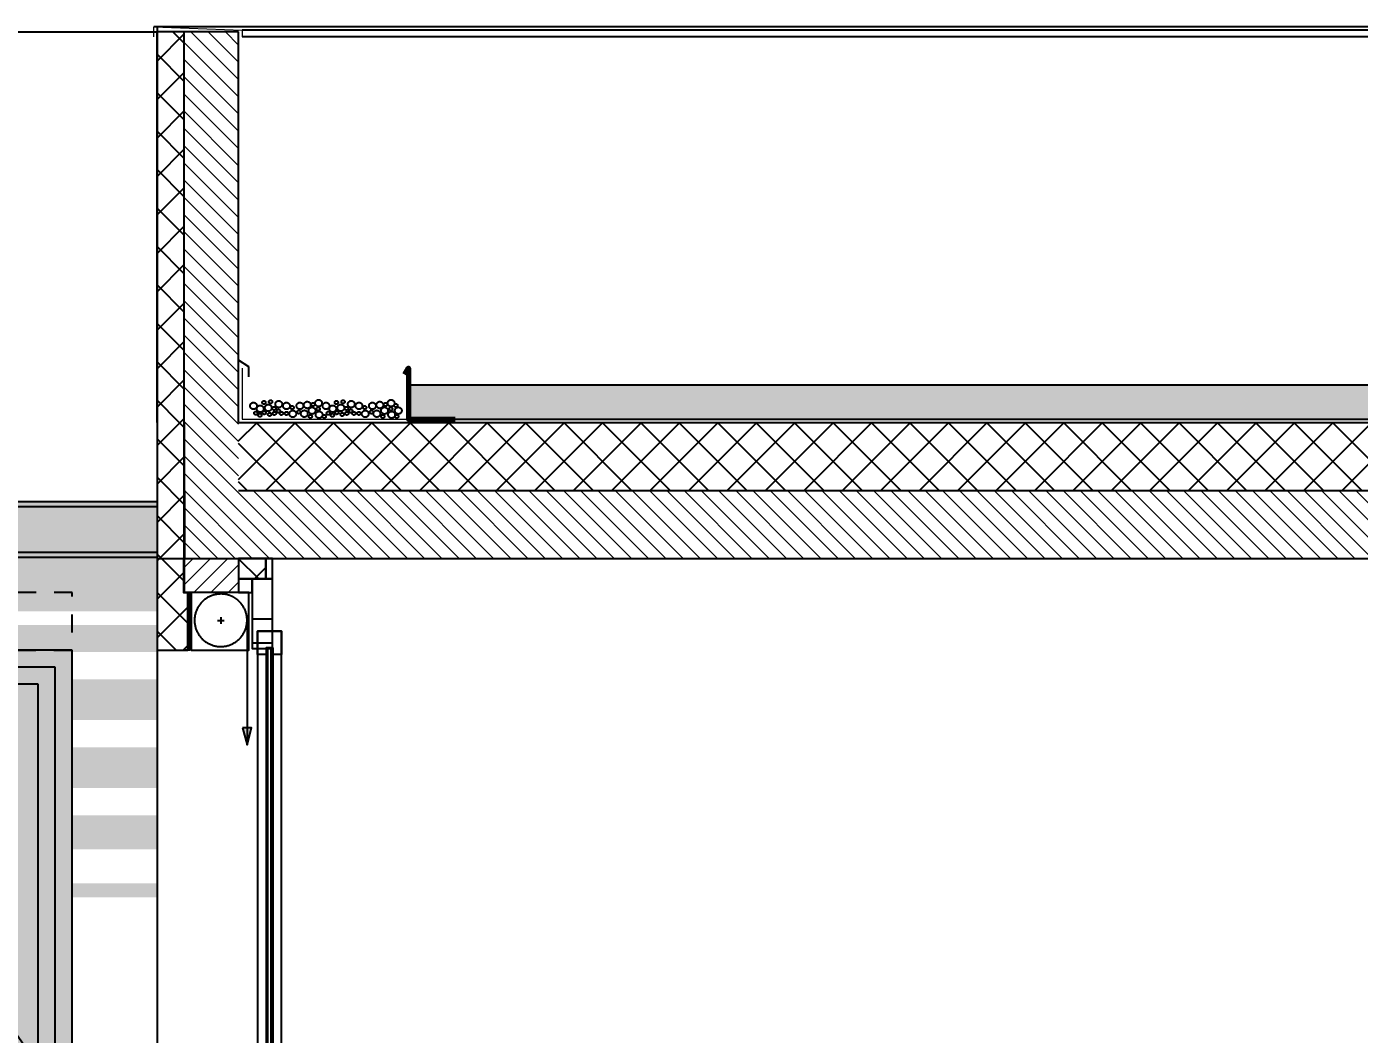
# Model space of a CAD drawing. Header units: centimetres. Extents: x -35664 to 50682, y -23001 to 23705.
# Drawn here: x -8298.4 to -7906.1, y -14769 to -14472.4 of the extents above; entities that cross this region are included whole.
import ezdxf

# ---------------------------------------------------------------- set-up
doc = ezdxf.new("R2010")
doc.units = ezdxf.units.CM
doc.linetypes.add('VW-01', pattern=[0.41656, 0.20828, -0.20828])
doc.linetypes.add('VW-02', pattern=[0.69435, 0.48607, -0.20828])
for name, color, linetype in [('B BATI-ombre', 252, 'Continuous'), ('B BATI-ombre_Hatch', 252, 'Continuous'), ('B GÈnÈral_Hatch', 252, 'Continuous'), ('B Général', 252, 'Continuous'), ('C ANNOTATIONS-cotation', 252, 'Continuous'), ('C ANNOTATIONS-cotation_Hatch', 252, 'Continuous'), ('C ANNOTATIONS-prestations', 252, 'Continuous'), ('GÈnÈral_Hatch', 252, 'Continuous'), ('Général', 252, 'Continuous'), ('prlm-Coupe', 252, 'Continuous')]:
    doc.layers.add(name, color=color, linetype=linetype)
doc.styles.add('Eurostile', font='Eurosti.TTF')
pattern_1 = [(45, (0, 0), (2.4253472, -2.6458333), [])]
pattern_2 = [(45, (0, 0), (-5.656854, 5.656854), []), (135, (0, 0), (5.656854, 5.656854), [])]

# ---------------------------------------------------------------- blocks, each defined once
blk = doc.blocks.new('B 90.PF+VR_220.100')
at = {"layer": 'B GÈnÈral_Hatch', "linetype": 'Continuous'}
for points in [[(-50, 118), (50, 118), (50, -97), (-50, -97)], [(-49.95, 118), (-49.95, 90), (22, 90), (22, -97), (50, -97), (50, 118)], [(-40, 108), (40, 108), (40, -87), (-40, -87)], [(-50, -97), (50, -97), (50, -102), (-50, -102)]]:
    blk.add_hatch(color=250, dxfattribs=at).paths.add_polyline_path(points)
at = {"layer": 'B Général', "linetype": 'Continuous', "flags": 128}
for points in [[(-50, 118), (50, 118), (50, -97), (-50, -97)], [(-45, 113), (45, 113), (45, -92), (-45, -92)], [(-40, 108), (40, 108), (40, -87), (-40, -87)], [(-50, -97), (50, -97), (50, -102), (-50, -102)]]:
    blk.add_lwpolyline(points, close=True, dxfattribs=at)
at = {"layer": 'C ANNOTATIONS-prestations', "linetype": 'VW-01', "ltscale": 25.4, "flags": 128}
blk.add_lwpolyline([(-50, 135), (50, 135), (50, 118), (-50, 118)], close=True, dxfattribs=at)
blk.add_lwpolyline([(40, 108), (-40, -4), (40, -87)], dxfattribs=at)
at = {"layer": 'C ANNOTATIONS-prestations', "insert": (0, 133.69), "char_height": 7.049, "attachment_point": 2, "rotation": 360, "line_spacing_factor": 0.895453, "style": 'Eurostile'}
blk.add_mtext('VR', dxfattribs=at)
blk = doc.blocks.new('B 90.Groupe-346-1')
at = {"layer": 'B Général', "xscale": -1, "rotation": 90}
blk.add_blockref('B 90.PF+VR_220.100', (-1838.07, 3442.37), dxfattribs=at)
blk = doc.blocks.new('B 90.Groupe-347-1')
at = {"layer": 'B BATI-ombre_Hatch', "linetype": 'Continuous'}
blk.add_hatch(color=250, dxfattribs=at).paths.add_polyline_path([(-1887.5, 2689), (-1897.5, 2689), (-1897.5, 2875.15), (-1907.5, 2866.76), (-1907.5, 2669), (-1915.5, 2669), (-1915.5, 2860.05), (-1927.5, 2849.98), (-1927.5, 2649), (-1935.5, 2649), (-1935.5, 2843.26), (-1949.2, 2831.77), (-1947.5, 2831.77), (-1947.5, 2629), (-1955.5, 2629), (-1955.5, 2826.48), (-1963.5, 2819.77), (-1963.5, 2617), (-1967.5, 2617), (-1967.5, 2816.41), (-1970.29, 2814.07), (-1976.72, 2821.74), (-1967.5, 2829.48), (-1967.5, 3051.18), (-1975.08, 3044.82), (-1981.51, 3052.48), (-1967.5, 3064.23), (-1967.5, 3285.92), (-1969.86, 3283.94), (-1976.29, 3291.61), (-1967.5, 3298.98), (-1967.5, 3517.39), (-1983.33, 3517.39), (-1983.33, 2578.4), (-1883.33, 2679.01), (-1883.33, 3517.39), (-1887.5, 3517.39)])
at = {"layer": 'B BATI-ombre_Hatch', "color": 250, "linetype": 'Continuous'}
for points in [[(-1963.5, 3302.34), (-1955.5, 3309.05), (-1963.5, 3517.39), (-1955.5, 3517.39)], [(-1947.5, 3315.76), (-1935.5, 3325.83), (-1947.5, 3517.39), (-1935.5, 3517.39)], [(-1927.5, 3332.55), (-1915.5, 3342.61), (-1927.5, 3517.39), (-1915.5, 3517.39)], [(-1907.5, 3349.33), (-1897.5, 3357.72), (-1907.5, 3517.39), (-1897.5, 3517.39)]]:
    blk.add_solid(points, dxfattribs=at)
blk = doc.blocks.new('B 90.Groupe-350-1')
at = {"layer": 'B GÈnÈral_Hatch', "linetype": 'Continuous'}
blk.add_hatch(color=250, dxfattribs=at).paths.add_polyline_path([(-1999.83, 2568.4), (-1999.83, 3517.39), (-1983.33, 3517.39), (-1983.33, 2568.4)])
at = {"layer": 'B Général', "linetype": 'Continuous', "flags": 128}
for points in [[(-710, 2598.4), (-710, 2568.4), (-2138.07, 2568.4), (-2138.07, 3517.39), (-1138.8, 3517.39), (-1138.8, 3317.39), (-532.07, 3317.39), (-532.07, 3250.39), (-1138.8, 3250.39), (-1138.8, 2598.4)], [(-1999.83, 2568.4), (-1999.83, 3517.39), (-1983.33, 3517.39), (-1983.33, 2568.4)], [(-1984.83, 3517.39), (-1984.83, 2568.41), (-1998.33, 2568.41), (-1998.33, 3517.39)]]:
    blk.add_lwpolyline(points, close=True, dxfattribs=at)
at = {"layer": 'B BATI-ombre'}
blk.add_blockref('B 90.Groupe-347-1', (0, 0), dxfattribs=at)
at = {"layer": 'B Général'}
blk.add_blockref('B 90.Groupe-346-1', (0, 0), dxfattribs=at)
blk = doc.blocks.new('B 90.F 220 All. fixe Coupe (2D)')
at = {"layer": 'B GÈnÈral_Hatch', "linetype": 'Continuous'}
h = blk.add_hatch(dxfattribs=at)
h.set_pattern_fill('02_ISOLANT', color=256, style=0, pattern_type=2)
h.set_pattern_definition(pattern_2)
h.paths.add_polyline_path([(-116.7, 17), (-89.7, 17), (-89.7, 8), (-106.7, 8), (-106.7, 9), (-116.7, 9)])
for points in [[(-89.7, 9), (-89.8, 9), (-89.8, 7.6), (-106.6, 7.6), (-106.6, 9.1), (-116.7, 9.1), (-116.7, 9), (-106.7, 9), (-106.7, 7.5), (-89.7, 7.5)], [(-66.85, -8.15), (-61.85, -9.49), (-66.85, -10.83)], [(-90.4, -15.1), (28.33, -15.1), (28.33, -15.6), (-90.4, -15.6)], [(35.26, -13.43), (119.37, -13.43), (119.37, -13.93), (35.26, -13.93)], [(35.26, -15.43), (119.37, -15.43), (119.37, -14.93), (35.26, -14.93)], [(-90.4, -17.1), (28.33, -17.1), (28.33, -16.6), (-90.4, -16.6)]]:
    blk.add_hatch(color=250, dxfattribs=at).paths.add_polyline_path(points)
at = {"layer": 'B GÈnÈral_Hatch', "linetype": 'Continuous', "lineweight": 18}
h = blk.add_hatch(dxfattribs=at)
h.set_pattern_fill('50_BETON', color=256, style=0, pattern_type=2)
h.set_pattern_definition(pattern_1)
h.paths.add_polyline_path([(-116.7, -7), (-106.7, -7), (-106.7, 9), (-116.7, 9)])
at = {"layer": 'B GÈnÈral_Hatch', "linetype": 'Continuous'}
h = blk.add_hatch(dxfattribs=at)
h.set_pattern_fill('02_ISOLANT', color=256, style=0, pattern_type=2)
h.set_pattern_definition(pattern_2)
h.paths.add_polyline_path([(-116.7, -15), (-116.7, -7), (-110.7, -7), (-110.7, -15)])
at = {"layer": 'GÈnÈral_Hatch', "linetype": 'Continuous'}
h = blk.add_hatch(dxfattribs=at)
h.set_pattern_fill('02_ISOLANT', color=256, style=0, pattern_type=2)
h.set_pattern_definition(pattern_2)
h.paths.add_polyline_path([(140.27, 9), (134.3, 9), (135.41, 17), (140.27, 17)])
at = {"layer": 'GÈnÈral_Hatch', "linetype": 'Continuous', "lineweight": 18}
h = blk.add_hatch(dxfattribs=at)
h.set_pattern_fill('50_BETON', color=256, style=0, pattern_type=2)
h.set_pattern_definition(pattern_1)
h.paths.add_polyline_path([(140.27, -7), (130.27, -7), (130.26, -3), (132.86, -1.5), (134.3, 9), (140.27, 9)])
at = {"layer": 'GÈnÈral_Hatch', "linetype": 'Continuous'}
h = blk.add_hatch(dxfattribs=at)
h.set_pattern_fill('02_ISOLANT', color=256, style=0, pattern_type=2)
h.set_pattern_definition(pattern_2)
h.paths.add_polyline_path([(140.27, -15), (130.27, -15), (130.27, -7), (140.27, -7)])
at = {"layer": 'B Général', "linetype": 'VW-02', "ltscale": 25.4}
for p, q in [((-99.45, -1.75), (-97.45, -1.75)), ((-98.45, -0.75), (-98.45, -2.75))]:
    blk.add_line(p, q, dxfattribs=at)
at = {"layer": 'B Général', "linetype": 'Continuous'}
for p, q in [((-110.7, -7), (-110.7, -17)), ((-98.55, -9.49), (-61.85, -9.49))]:
    blk.add_line(p, q, dxfattribs=at)
at = {"layer": 'B Général', "linetype": 'Continuous', "flags": 128}
for points in [[(-116.7, 17), (-89.7, 17), (-89.7, 8), (-106.7, 8), (-106.7, 9), (-116.7, 9)], [(-116.7, -7), (-106.7, -7), (-106.7, 9), (-116.7, 9)]]:
    blk.add_lwpolyline(points, dxfattribs=at)
for points in [[(129.79, -2.89), (129.06, -7), (128.6, -7), (129.41, -2.44), (131.9, -1), (134.59, 18.5), (139.92, 18.5), (138.67, 17.31), (137.98, 17.35), (138.67, 18), (135.05, 18), (132.4, -1.27)], [(-89.7, 9), (-89.8, 9), (-89.8, 7.6), (-106.6, 7.6), (-106.6, 9.1), (-116.7, 9.1), (-116.7, 9), (-106.7, 9), (-106.7, 7.5), (-89.7, 7.5), (-89.7, 9)], [(-116.7, -15), (-116.7, -7), (-110.7, -7), (-110.7, -15)], [(-110.7, -11), (-110.7, -7), (-106.7, -7), (-106.7, -11)], [(-90.2, -17), (-110.7, -17), (-110.7, -11), (-90.2, -11)], [(-66.85, -8.15), (-61.85, -9.49), (-66.85, -10.83)], [(-116.7, -17), (-116.7, -15), (-110.7, -15), (-110.7, -17)], [(-95.31, -12.6), (26.36, -12.6), (26.36, -19.6), (-95.31, -19.6)]]:
    blk.add_lwpolyline(points, close=True, dxfattribs=at)
at = {"layer": 'B Général', "linetype": 'Continuous', "lineweight": 25, "flags": 128}
blk.add_lwpolyline([(-106.7, -10), (-106.7, 7), (-89.7, 7), (-89.7, -10)], close=True, dxfattribs=at)
at = {"layer": 'B Général', "flags": 128}
for points in [[(124.27, -17), (130.27, -17), (130.27, -7), (127.86, -7), (126.27, -11), (124.27, -12)], [(-98.8, -11), (-91.87, -11), (-91.87, -17), (-98.8, -17)], [(-88.43, -15.1), (-88.43, -12.6), (-95.31, -12.6), (-95.31, -19.6), (-88.43, -19.6), (-88.43, -17.1), (-90.4, -17.1), (-90.4, -15.1)], [(-90.4, -15.1), (28.33, -15.1), (28.33, -15.6), (-90.4, -15.6)], [(26.36, -15.1), (26.36, -12.6), (33.24, -12.6), (33.24, -19.6), (26.36, -19.6), (26.36, -17.1), (28.33, -17.1), (28.33, -15.1)], [(37.24, -13.43), (37.24, -12), (30.36, -12), (30.36, -17), (37.24, -17), (37.24, -15.43), (35.26, -15.43), (35.26, -13.43)], [(35.26, -13.43), (119.37, -13.43), (119.37, -13.93), (35.26, -13.93)], [(35.26, -15.43), (119.37, -15.43), (119.37, -14.93), (35.26, -14.93)], [(117.39, -13.43), (117.39, -12), (124.27, -12), (124.27, -17), (117.39, -17), (117.39, -15.43), (119.37, -15.43), (119.37, -13.43)], [(-90.4, -17.1), (28.33, -17.1), (28.33, -16.6), (-90.4, -16.6)]]:
    blk.add_lwpolyline(points, close=True, dxfattribs=at)
at = {"layer": 'B Général', "linetype": 'Continuous'}
blk.add_open_spline([(-105.23, -5.59), (-104.2, -7.39), (-100.62, -9.48), (-96.47, -9.5), (-92.87, -7.45), (-90.78, -3.87), (-90.76, 0.28), (-92.81, 3.88), (-96.39, 5.98), (-100.54, 6), (-104.14, 3.94), (-106.23, 0.36), (-106.26, -3.79), (-105.23, -5.59)], degree=2, dxfattribs=at)
at = {"layer": 'Général', "linetype": 'Continuous'}
for p, q in [((-89.7, 17), (135.41, 17)), ((37.24, -12), (117.39, -12)), ((137.4, -15), (130.27, -15)), ((117.39, -17), (37.24, -17)), ((140.27, -17), (130.27, -17))]:
    blk.add_line(p, q, dxfattribs=at)
at = {"layer": 'Général', "linetype": 'Continuous', "flags": 128}
for points in [[(140.27, 9), (134.3, 9), (135.41, 17), (140.27, 17)], [(140.27, -7), (130.27, -7), (130.26, -3), (132.86, -1.5), (134.3, 9), (140.27, 9)], [(140.27, -15), (130.27, -15), (130.27, -7), (140.27, -7)]]:
    blk.add_lwpolyline(points, dxfattribs=at)
blk = doc.blocks.new('B 90.Groupe-378-1')
at = {"layer": 'B Général', "linetype": 'Continuous'}
for points in [[(-2027.44, 3588.89), (-2027.57, 3588.66), (-2027.57, 3588.13), (-2027.3, 3587.67), (-2026.84, 3587.41), (-2026.3, 3587.41), (-2025.84, 3587.67), (-2025.57, 3588.13), (-2025.57, 3588.66), (-2025.84, 3589.12), (-2026.3, 3589.39), (-2026.84, 3589.39), (-2027.3, 3589.12), (-2027.44, 3588.89)], [(-2029.64, 3586.76), (-2029.77, 3586.53), (-2029.77, 3586), (-2029.5, 3585.54), (-2029.04, 3585.28), (-2028.5, 3585.28), (-2028.04, 3585.54), (-2027.77, 3586), (-2027.77, 3586.53), (-2028.04, 3586.99), (-2028.5, 3587.25), (-2029.04, 3587.25), (-2029.5, 3586.99), (-2029.64, 3586.76)], [(-2028.5, 3587.94), (-2028.57, 3587.83), (-2028.57, 3587.56), (-2028.44, 3587.33), (-2028.2, 3587.2), (-2027.94, 3587.2), (-2027.7, 3587.33), (-2027.57, 3587.56), (-2027.57, 3587.83), (-2027.7, 3588.06), (-2027.94, 3588.19), (-2028.2, 3588.19), (-2028.44, 3588.06), (-2028.5, 3587.94)], [(-2027.5, 3586.4), (-2027.57, 3586.28), (-2027.57, 3586.02), (-2027.44, 3585.79), (-2027.2, 3585.66), (-2026.94, 3585.66), (-2026.7, 3585.79), (-2026.57, 3586.02), (-2026.57, 3586.28), (-2026.7, 3586.51), (-2026.94, 3586.65), (-2027.2, 3586.65), (-2027.44, 3586.51), (-2027.5, 3586.4)], [(-2026.24, 3586.91), (-2026.37, 3586.68), (-2026.37, 3586.15), (-2026.1, 3585.69), (-2025.64, 3585.43), (-2025.1, 3585.43), (-2024.64, 3585.69), (-2024.37, 3586.15), (-2024.37, 3586.68), (-2024.64, 3587.14), (-2025.1, 3587.41), (-2025.64, 3587.41), (-2026.1, 3587.14), (-2026.24, 3586.91)], [(-2025.3, 3588.18), (-2025.37, 3588.07), (-2025.37, 3587.8), (-2025.24, 3587.57), (-2025, 3587.44), (-2024.74, 3587.44), (-2024.5, 3587.57), (-2024.37, 3587.8), (-2024.37, 3588.07), (-2024.5, 3588.3), (-2024.74, 3588.43), (-2025, 3588.43), (-2025.24, 3588.3), (-2025.3, 3588.18)], [(-2029.1, 3583.44), (-2029.24, 3583.21), (-2029.24, 3582.68), (-2028.97, 3582.22), (-2028.5, 3581.96), (-2027.97, 3581.96), (-2027.5, 3582.22), (-2027.24, 3582.68), (-2027.24, 3583.21), (-2027.5, 3583.67), (-2027.97, 3583.94), (-2028.5, 3583.94), (-2028.97, 3583.67), (-2029.1, 3583.44)], [(-2028.84, 3581.26), (-2028.97, 3581.03), (-2028.97, 3580.5), (-2028.7, 3580.04), (-2028.24, 3579.78), (-2027.7, 3579.78), (-2027.24, 3580.04), (-2026.97, 3580.5), (-2026.97, 3581.03), (-2027.24, 3581.49), (-2027.7, 3581.76), (-2028.24, 3581.76), (-2028.7, 3581.49), (-2028.84, 3581.26)], [(-2028.8, 3584.88), (-2028.87, 3584.76), (-2028.87, 3584.5), (-2028.74, 3584.27), (-2028.5, 3584.13), (-2028.24, 3584.13), (-2028, 3584.27), (-2027.87, 3584.5), (-2027.87, 3584.76), (-2028, 3584.99), (-2028.24, 3585.12), (-2028.5, 3585.12), (-2028.74, 3584.99), (-2028.8, 3584.88)], [(-2027.44, 3584.83), (-2027.57, 3584.6), (-2027.57, 3584.07), (-2027.3, 3583.61), (-2026.84, 3583.34), (-2026.3, 3583.34), (-2025.84, 3583.61), (-2025.57, 3584.07), (-2025.57, 3584.6), (-2025.84, 3585.06), (-2026.3, 3585.32), (-2026.84, 3585.32), (-2027.3, 3585.06), (-2027.44, 3584.83)], [(-2026.54, 3582.56), (-2026.67, 3582.33), (-2026.67, 3581.8), (-2026.4, 3581.34), (-2025.94, 3581.08), (-2025.4, 3581.08), (-2024.94, 3581.34), (-2024.67, 3581.8), (-2024.67, 3582.33), (-2024.94, 3582.79), (-2025.4, 3583.06), (-2025.94, 3583.06), (-2026.4, 3582.79), (-2026.54, 3582.56)], [(-2025.3, 3584.08), (-2025.37, 3583.97), (-2025.37, 3583.7), (-2025.24, 3583.47), (-2025, 3583.34), (-2024.74, 3583.34), (-2024.5, 3583.47), (-2024.37, 3583.7), (-2024.37, 3583.97), (-2024.5, 3584.2), (-2024.74, 3584.33), (-2025, 3584.33), (-2025.24, 3584.2), (-2025.3, 3584.08)], [(-2028.84, 3577.31), (-2028.97, 3577.08), (-2028.97, 3576.55), (-2028.7, 3576.09), (-2028.24, 3575.82), (-2027.7, 3575.82), (-2027.24, 3576.09), (-2026.97, 3576.55), (-2026.97, 3577.08), (-2027.24, 3577.54), (-2027.7, 3577.8), (-2028.24, 3577.8), (-2028.7, 3577.54), (-2028.84, 3577.31)], [(-2027.9, 3578.74), (-2027.97, 3578.63), (-2027.97, 3578.36), (-2027.84, 3578.13), (-2027.6, 3578), (-2027.34, 3578), (-2027.1, 3578.13), (-2026.97, 3578.36), (-2026.97, 3578.63), (-2027.1, 3578.86), (-2027.34, 3578.99), (-2027.6, 3578.99), (-2027.84, 3578.86), (-2027.9, 3578.74)], [(-2026.6, 3580.72), (-2026.67, 3580.6), (-2026.67, 3580.34), (-2026.54, 3580.11), (-2026.3, 3579.98), (-2026.04, 3579.98), (-2025.8, 3580.11), (-2025.67, 3580.34), (-2025.67, 3580.6), (-2025.8, 3580.83), (-2026.04, 3580.97), (-2026.3, 3580.97), (-2026.54, 3580.83), (-2026.6, 3580.72)], [(-2026.5, 3579.16), (-2026.63, 3578.93), (-2026.63, 3578.4), (-2026.36, 3577.94), (-2025.9, 3577.67), (-2025.36, 3577.67), (-2024.9, 3577.94), (-2024.63, 3578.4), (-2024.63, 3578.93), (-2024.9, 3579.39), (-2025.36, 3579.65), (-2025.9, 3579.65), (-2026.36, 3579.39), (-2026.5, 3579.16)], [(-2029.34, 3575.03), (-2029.47, 3574.8), (-2029.47, 3574.27), (-2029.2, 3573.81), (-2028.74, 3573.54), (-2028.2, 3573.54), (-2027.74, 3573.81), (-2027.47, 3574.27), (-2027.47, 3574.8), (-2027.74, 3575.26), (-2028.2, 3575.52), (-2028.74, 3575.52), (-2029.2, 3575.26), (-2029.34, 3575.03)], [(-2027.65, 3573.4), (-2027.72, 3573.28), (-2027.72, 3573.02), (-2027.59, 3572.79), (-2027.36, 3572.65), (-2027.09, 3572.65), (-2026.86, 3572.79), (-2026.72, 3573.02), (-2026.72, 3573.28), (-2026.86, 3573.51), (-2027.09, 3573.64), (-2027.36, 3573.64), (-2027.59, 3573.51), (-2027.65, 3573.4)], [(-2026.9, 3574.68), (-2026.97, 3574.57), (-2026.97, 3574.3), (-2026.84, 3574.07), (-2026.6, 3573.94), (-2026.34, 3573.94), (-2026.1, 3574.07), (-2025.97, 3574.3), (-2025.97, 3574.57), (-2026.1, 3574.8), (-2026.34, 3574.93), (-2026.6, 3574.93), (-2026.84, 3574.8), (-2026.9, 3574.68)], [(-2026.2, 3577.06), (-2026.27, 3576.94), (-2026.27, 3576.68), (-2026.14, 3576.45), (-2025.9, 3576.32), (-2025.64, 3576.32), (-2025.4, 3576.45), (-2025.27, 3576.68), (-2025.27, 3576.94), (-2025.4, 3577.17), (-2025.64, 3577.31), (-2025.9, 3577.31), (-2026.14, 3577.17), (-2026.2, 3577.06)], [(-2026.2, 3575.57), (-2026.27, 3575.46), (-2026.27, 3575.19), (-2026.14, 3574.96), (-2025.9, 3574.83), (-2025.64, 3574.83), (-2025.4, 3574.96), (-2025.27, 3575.19), (-2025.27, 3575.46), (-2025.4, 3575.69), (-2025.64, 3575.82), (-2025.9, 3575.82), (-2026.14, 3575.69), (-2026.2, 3575.57)], [(-2026.2, 3573.5), (-2026.27, 3573.38), (-2026.27, 3573.12), (-2026.14, 3572.89), (-2025.9, 3572.75), (-2025.64, 3572.75), (-2025.4, 3572.89), (-2025.27, 3573.12), (-2025.27, 3573.38), (-2025.4, 3573.61), (-2025.64, 3573.74), (-2025.9, 3573.74), (-2026.14, 3573.61), (-2026.2, 3573.5)], [(-2029.6, 3572.39), (-2029.67, 3572.27), (-2029.67, 3572.01), (-2029.54, 3571.78), (-2029.3, 3571.64), (-2029.04, 3571.64), (-2028.8, 3571.78), (-2028.67, 3572.01), (-2028.67, 3572.27), (-2028.8, 3572.5), (-2029.04, 3572.63), (-2029.3, 3572.63), (-2029.54, 3572.5), (-2029.6, 3572.39)], [(-2029.4, 3570.43), (-2029.47, 3570.31), (-2029.47, 3570.05), (-2029.34, 3569.82), (-2029.1, 3569.69), (-2028.84, 3569.69), (-2028.6, 3569.82), (-2028.47, 3570.05), (-2028.47, 3570.31), (-2028.6, 3570.54), (-2028.84, 3570.68), (-2029.1, 3570.68), (-2029.34, 3570.54), (-2029.4, 3570.43)], [(-2028.26, 3571.96), (-2028.39, 3571.73), (-2028.39, 3571.2), (-2028.13, 3570.74), (-2027.66, 3570.48), (-2027.13, 3570.48), (-2026.66, 3570.74), (-2026.39, 3571.2), (-2026.39, 3571.73), (-2026.66, 3572.19), (-2027.13, 3572.46), (-2027.66, 3572.46), (-2028.13, 3572.19), (-2028.26, 3571.96)], [(-2027.99, 3569.59), (-2028.12, 3569.36), (-2028.12, 3568.83), (-2027.86, 3568.37), (-2027.39, 3568.1), (-2026.86, 3568.1), (-2026.39, 3568.37), (-2026.12, 3568.83), (-2026.12, 3569.36), (-2026.39, 3569.82), (-2026.86, 3570.08), (-2027.39, 3570.08), (-2027.86, 3569.82), (-2027.99, 3569.59)], [(-2026.4, 3570.53), (-2026.47, 3570.41), (-2026.47, 3570.15), (-2026.34, 3569.92), (-2026.1, 3569.78), (-2025.84, 3569.78), (-2025.6, 3569.92), (-2025.47, 3570.15), (-2025.47, 3570.41), (-2025.6, 3570.64), (-2025.84, 3570.77), (-2026.1, 3570.77), (-2026.34, 3570.64), (-2026.4, 3570.53)], [(-2025.9, 3572.11), (-2025.97, 3572), (-2025.97, 3571.73), (-2025.84, 3571.5), (-2025.6, 3571.37), (-2025.34, 3571.37), (-2025.1, 3571.5), (-2024.97, 3571.73), (-2024.97, 3572), (-2025.1, 3572.22), (-2025.34, 3572.36), (-2025.6, 3572.36), (-2025.84, 3572.22), (-2025.9, 3572.11)], [(-2029.64, 3565.42), (-2029.77, 3565.19), (-2029.77, 3564.66), (-2029.5, 3564.2), (-2029.04, 3563.93), (-2028.5, 3563.93), (-2028.04, 3564.2), (-2027.77, 3564.66), (-2027.77, 3565.19), (-2028.04, 3565.65), (-2028.5, 3565.91), (-2029.04, 3565.91), (-2029.5, 3565.65), (-2029.64, 3565.42)], [(-2028.84, 3567.61), (-2028.97, 3567.38), (-2028.97, 3566.85), (-2028.7, 3566.39), (-2028.24, 3566.12), (-2027.7, 3566.12), (-2027.24, 3566.39), (-2026.97, 3566.85), (-2026.97, 3567.38), (-2027.24, 3567.84), (-2027.7, 3568.1), (-2028.24, 3568.1), (-2028.7, 3567.84), (-2028.84, 3567.61)], [(-2026.24, 3565.57), (-2026.37, 3565.34), (-2026.37, 3564.81), (-2026.1, 3564.35), (-2025.64, 3564.08), (-2025.1, 3564.08), (-2024.64, 3564.35), (-2024.37, 3564.81), (-2024.37, 3565.34), (-2024.64, 3565.8), (-2025.1, 3566.06), (-2025.64, 3566.06), (-2026.1, 3565.8), (-2026.24, 3565.57)], [(-2026.27, 3568.03), (-2026.34, 3567.91), (-2026.34, 3567.65), (-2026.2, 3567.42), (-2025.97, 3567.29), (-2025.7, 3567.29), (-2025.47, 3567.42), (-2025.34, 3567.65), (-2025.34, 3567.91), (-2025.47, 3568.14), (-2025.7, 3568.28), (-2025.97, 3568.28), (-2026.2, 3568.14), (-2026.27, 3568.03)], [(-2025.65, 3569.24), (-2025.72, 3569.13), (-2025.72, 3568.86), (-2025.59, 3568.63), (-2025.35, 3568.5), (-2025.09, 3568.5), (-2024.85, 3568.63), (-2024.72, 3568.86), (-2024.72, 3569.13), (-2024.85, 3569.35), (-2025.09, 3569.49), (-2025.35, 3569.49), (-2025.59, 3569.35), (-2025.65, 3569.24)], [(-2025.3, 3566.84), (-2025.37, 3566.72), (-2025.37, 3566.46), (-2025.24, 3566.23), (-2025, 3566.1), (-2024.74, 3566.1), (-2024.5, 3566.23), (-2024.37, 3566.46), (-2024.37, 3566.72), (-2024.5, 3566.95), (-2024.74, 3567.09), (-2025, 3567.09), (-2025.24, 3566.95), (-2025.3, 3566.84)], [(-2029.1, 3562.1), (-2029.24, 3561.87), (-2029.24, 3561.34), (-2028.97, 3560.88), (-2028.5, 3560.61), (-2027.97, 3560.61), (-2027.5, 3560.88), (-2027.24, 3561.34), (-2027.24, 3561.87), (-2027.5, 3562.33), (-2027.97, 3562.59), (-2028.5, 3562.59), (-2028.97, 3562.33), (-2029.1, 3562.1)], [(-2028.8, 3563.53), (-2028.87, 3563.42), (-2028.87, 3563.15), (-2028.74, 3562.92), (-2028.5, 3562.79), (-2028.24, 3562.79), (-2028, 3562.92), (-2027.87, 3563.15), (-2027.87, 3563.42), (-2028, 3563.65), (-2028.24, 3563.78), (-2028.5, 3563.78), (-2028.74, 3563.65), (-2028.8, 3563.53)], [(-2027.5, 3565.05), (-2027.57, 3564.94), (-2027.57, 3564.67), (-2027.44, 3564.44), (-2027.2, 3564.31), (-2026.94, 3564.31), (-2026.7, 3564.44), (-2026.57, 3564.67), (-2026.57, 3564.94), (-2026.7, 3565.17), (-2026.94, 3565.3), (-2027.2, 3565.3), (-2027.44, 3565.17), (-2027.5, 3565.05)], [(-2027.44, 3563.48), (-2027.57, 3563.25), (-2027.57, 3562.72), (-2027.3, 3562.26), (-2026.84, 3562), (-2026.3, 3562), (-2025.84, 3562.26), (-2025.57, 3562.72), (-2025.57, 3563.25), (-2025.84, 3563.71), (-2026.3, 3563.98), (-2026.84, 3563.98), (-2027.3, 3563.71), (-2027.44, 3563.48)], [(-2025.3, 3562.74), (-2025.37, 3562.63), (-2025.37, 3562.36), (-2025.24, 3562.13), (-2025, 3562), (-2024.74, 3562), (-2024.5, 3562.13), (-2024.37, 3562.36), (-2024.37, 3562.63), (-2024.5, 3562.86), (-2024.74, 3562.99), (-2025, 3562.99), (-2025.24, 3562.86), (-2025.3, 3562.74)], [(-2028.84, 3559.92), (-2028.97, 3559.69), (-2028.97, 3559.16), (-2028.7, 3558.7), (-2028.24, 3558.44), (-2027.7, 3558.44), (-2027.24, 3558.7), (-2026.97, 3559.16), (-2026.97, 3559.69), (-2027.24, 3560.15), (-2027.7, 3560.42), (-2028.24, 3560.42), (-2028.7, 3560.15), (-2028.84, 3559.92)], [(-2026.54, 3561.22), (-2026.67, 3560.99), (-2026.67, 3560.46), (-2026.4, 3560), (-2025.94, 3559.73), (-2025.4, 3559.73), (-2024.94, 3560), (-2024.67, 3560.46), (-2024.67, 3560.99), (-2024.94, 3561.45), (-2025.4, 3561.71), (-2025.94, 3561.71), (-2026.4, 3561.45), (-2026.54, 3561.22)], [(-2026.6, 3559.38), (-2026.67, 3559.26), (-2026.67, 3559), (-2026.54, 3558.77), (-2026.3, 3558.63), (-2026.04, 3558.63), (-2025.8, 3558.77), (-2025.67, 3559), (-2025.67, 3559.26), (-2025.8, 3559.49), (-2026.04, 3559.62), (-2026.3, 3559.62), (-2026.54, 3559.49), (-2026.6, 3559.38)], [(-2026.5, 3557.81), (-2026.63, 3557.58), (-2026.63, 3557.05), (-2026.36, 3556.6), (-2025.9, 3556.33), (-2025.36, 3556.33), (-2024.9, 3556.6), (-2024.63, 3557.05), (-2024.63, 3557.58), (-2024.9, 3558.04), (-2025.36, 3558.31), (-2025.9, 3558.31), (-2026.36, 3558.04), (-2026.5, 3557.81)], [(-2029.34, 3553.69), (-2029.47, 3553.46), (-2029.47, 3552.93), (-2029.2, 3552.47), (-2028.74, 3552.2), (-2028.2, 3552.2), (-2027.74, 3552.47), (-2027.47, 3552.93), (-2027.47, 3553.46), (-2027.74, 3553.92), (-2028.2, 3554.18), (-2028.74, 3554.18), (-2029.2, 3553.92), (-2029.34, 3553.69)], [(-2028.84, 3555.96), (-2028.97, 3555.73), (-2028.97, 3555.2), (-2028.7, 3554.74), (-2028.24, 3554.48), (-2027.7, 3554.48), (-2027.24, 3554.74), (-2026.97, 3555.2), (-2026.97, 3555.73), (-2027.24, 3556.19), (-2027.7, 3556.46), (-2028.24, 3556.46), (-2028.7, 3556.19), (-2028.84, 3555.96)], [(-2027.9, 3557.4), (-2027.97, 3557.28), (-2027.97, 3557.02), (-2027.84, 3556.79), (-2027.6, 3556.65), (-2027.34, 3556.65), (-2027.1, 3556.79), (-2026.97, 3557.02), (-2026.97, 3557.28), (-2027.1, 3557.51), (-2027.34, 3557.64), (-2027.6, 3557.64), (-2027.84, 3557.51), (-2027.9, 3557.4)], [(-2026.2, 3555.71), (-2026.27, 3555.6), (-2026.27, 3555.33), (-2026.14, 3555.1), (-2025.9, 3554.97), (-2025.64, 3554.97), (-2025.4, 3555.1), (-2025.27, 3555.33), (-2025.27, 3555.6), (-2025.4, 3555.83), (-2025.64, 3555.96), (-2025.9, 3555.96), (-2026.14, 3555.83), (-2026.2, 3555.71)], [(-2026.2, 3554.23), (-2026.27, 3554.12), (-2026.27, 3553.85), (-2026.14, 3553.62), (-2025.9, 3553.49), (-2025.64, 3553.49), (-2025.4, 3553.62), (-2025.27, 3553.85), (-2025.27, 3554.12), (-2025.4, 3554.34), (-2025.64, 3554.48), (-2025.9, 3554.48), (-2026.14, 3554.34), (-2026.2, 3554.23)], [(-2029.6, 3551.04), (-2029.67, 3550.93), (-2029.67, 3550.66), (-2029.54, 3550.43), (-2029.3, 3550.3), (-2029.04, 3550.3), (-2028.8, 3550.43), (-2028.67, 3550.66), (-2028.67, 3550.93), (-2028.8, 3551.16), (-2029.04, 3551.29), (-2029.3, 3551.29), (-2029.54, 3551.16), (-2029.6, 3551.04)], [(-2028.26, 3550.62), (-2028.39, 3550.39), (-2028.39, 3549.86), (-2028.13, 3549.4), (-2027.66, 3549.13), (-2027.13, 3549.13), (-2026.66, 3549.4), (-2026.39, 3549.86), (-2026.39, 3550.39), (-2026.66, 3550.85), (-2027.13, 3551.11), (-2027.66, 3551.11), (-2028.13, 3550.85), (-2028.26, 3550.62)], [(-2027.65, 3552.05), (-2027.72, 3551.94), (-2027.72, 3551.67), (-2027.59, 3551.44), (-2027.36, 3551.31), (-2027.09, 3551.31), (-2026.86, 3551.44), (-2026.72, 3551.67), (-2026.72, 3551.94), (-2026.86, 3552.17), (-2027.09, 3552.3), (-2027.36, 3552.3), (-2027.59, 3552.17), (-2027.65, 3552.05)], [(-2026.9, 3553.34), (-2026.97, 3553.22), (-2026.97, 3552.96), (-2026.84, 3552.73), (-2026.6, 3552.6), (-2026.34, 3552.6), (-2026.1, 3552.73), (-2025.97, 3552.96), (-2025.97, 3553.22), (-2026.1, 3553.45), (-2026.34, 3553.59), (-2026.6, 3553.59), (-2026.84, 3553.45), (-2026.9, 3553.34)], [(-2026.2, 3552.15), (-2026.27, 3552.04), (-2026.27, 3551.77), (-2026.14, 3551.54), (-2025.9, 3551.41), (-2025.64, 3551.41), (-2025.4, 3551.54), (-2025.27, 3551.77), (-2025.27, 3552.04), (-2025.4, 3552.27), (-2025.64, 3552.4), (-2025.9, 3552.4), (-2026.14, 3552.27), (-2026.2, 3552.15)], [(-2025.9, 3550.77), (-2025.97, 3550.65), (-2025.97, 3550.39), (-2025.84, 3550.16), (-2025.6, 3550.02), (-2025.34, 3550.02), (-2025.1, 3550.16), (-2024.97, 3550.39), (-2024.97, 3550.65), (-2025.1, 3550.88), (-2025.34, 3551.01), (-2025.6, 3551.01), (-2025.84, 3550.88), (-2025.9, 3550.77)], [(-2029.4, 3549.08), (-2029.47, 3548.97), (-2029.47, 3548.7), (-2029.34, 3548.47), (-2029.1, 3548.34), (-2028.84, 3548.34), (-2028.6, 3548.47), (-2028.47, 3548.7), (-2028.47, 3548.97), (-2028.6, 3549.2), (-2028.84, 3549.33), (-2029.1, 3549.33), (-2029.34, 3549.2), (-2029.4, 3549.08)], [(-2028.84, 3546.26), (-2028.97, 3546.03), (-2028.97, 3545.5), (-2028.7, 3545.04), (-2028.24, 3544.78), (-2027.7, 3544.78), (-2027.24, 3545.04), (-2026.97, 3545.5), (-2026.97, 3546.03), (-2027.24, 3546.49), (-2027.7, 3546.76), (-2028.24, 3546.76), (-2028.7, 3546.49), (-2028.84, 3546.26)], [(-2027.99, 3548.24), (-2028.12, 3548.01), (-2028.12, 3547.48), (-2027.86, 3547.02), (-2027.39, 3546.76), (-2026.86, 3546.76), (-2026.39, 3547.02), (-2026.12, 3547.48), (-2026.12, 3548.01), (-2026.39, 3548.47), (-2026.86, 3548.74), (-2027.39, 3548.74), (-2027.86, 3548.47), (-2027.99, 3548.24)], [(-2026.4, 3549.18), (-2026.47, 3549.07), (-2026.47, 3548.8), (-2026.34, 3548.57), (-2026.1, 3548.44), (-2025.84, 3548.44), (-2025.6, 3548.57), (-2025.47, 3548.8), (-2025.47, 3549.07), (-2025.6, 3549.3), (-2025.84, 3549.43), (-2026.1, 3549.43), (-2026.34, 3549.3), (-2026.4, 3549.18)], [(-2026.27, 3546.69), (-2026.34, 3546.57), (-2026.34, 3546.31), (-2026.2, 3546.08), (-2025.97, 3545.94), (-2025.7, 3545.94), (-2025.47, 3546.08), (-2025.34, 3546.31), (-2025.34, 3546.57), (-2025.47, 3546.8), (-2025.7, 3546.93), (-2025.97, 3546.93), (-2026.2, 3546.8), (-2026.27, 3546.69)], [(-2025.65, 3547.9), (-2025.72, 3547.78), (-2025.72, 3547.52), (-2025.59, 3547.29), (-2025.35, 3547.15), (-2025.09, 3547.15), (-2024.85, 3547.29), (-2024.72, 3547.52), (-2024.72, 3547.78), (-2024.85, 3548.01), (-2025.09, 3548.14), (-2025.35, 3548.14), (-2025.59, 3548.01), (-2025.65, 3547.9)]]:
    blk.add_open_spline(points, degree=2, dxfattribs=at)
blk = doc.blocks.new('B 90.Groupe-380-1')
at = {"layer": 'B GÈnÈral_Hatch', "linetype": 'Continuous', "lineweight": 18}
h = blk.add_hatch(dxfattribs=at)
h.set_pattern_fill('50_BETON', color=256, style=0, pattern_type=2)
h.set_pattern_definition(pattern_1)
h.paths.add_polyline_path([(-1983.07, 4893.39), (-2003.07, 4909.39), (-2003.07, 3525.39), (-1983.07, 3541.39)])
at = {"layer": 'B GÈnÈral_Hatch', "linetype": 'Continuous'}
h = blk.add_hatch(dxfattribs=at)
h.set_pattern_fill('02_ISOLANT', color=256, angle=-90, style=0, pattern_type=2)
h.set_pattern_definition([(-45, (0, 0), (5.656854, 5.656854), []), (45, (0, 0), (5.656854, -5.656854), [])])
h.paths.add_polyline_path([(-2003.07, 4893.39), (-2023.07, 4893.39), (-2023.07, 3541.39), (-2003.07, 3541.39)])
h = blk.add_hatch(dxfattribs=at)
h.set_pattern_fill('H_SABLE', color=256, scale=0.030748, angle=90, style=0, pattern_type=2)
h.set_pattern_definition([(135, (-20341.7826, 53864.523), (3.90499343, 3.90499343), [0.05522495, -5.4672697]), (135, (-20339.9877, 53863.832), (3.90499343, 3.90499343), [0.05522495, -5.4672697]), (135, (-20340.2423, 53865.45), (3.90499343, 3.90499343), [0.05522495, -5.4672697]), (135, (-20341.1687, 53861.4377), (3.90499343, 3.90499343), [0.05522495, -5.4672697]), (135, (-20339.446, 53862.623), (3.90499343, 3.90499343), [0.05522495, -5.4672697]), (135, (-20338.5206, 53863.517), (3.90499343, 3.90499343), [0.05522495, -5.4672697]), (135, (-20339.224, 53864.856), (3.90499343, 3.90499343), [0.05522495, -5.4672697]), (135, (-20343.6745, 53863.6956), (3.90499343, 3.90499343), [0.05522495, -5.4672697]), (135, (-20340.6933, 53866.104), (3.90499343, 3.90499343), [0.13806237, -5.3844323]), (135, (-20342.1517, 53863.5067), (3.90499343, 3.90499343), [0.05522495, -5.4672697]), (135, (-20339.486, 53861.5544), (3.90499343, 3.90499343), [0.05522495, -5.4672697]), (135, (-20342.3203, 53862.4796), (3.90499343, 3.90499343), [0.13806237, -5.3844323]), (135, (-20337.439, 53864.169), (3.90499343, 3.90499343), [0.05522495, -5.4672697]), (135, (-20340.7426, 53863.2835), (3.90499343, 3.90499343), [0.13806237, -5.3844323]), (135, (-20337.872, 53862.295), (3.90499343, 3.90499343), [0.13806237, -5.3844323])])
h.paths.add_polyline_path([(-2034.07, 3591.39), (-2024.07, 3591.39), (-2024.07, 4843.39), (-2034.07, 4843.39)])
at = {"layer": 'B GÈnÈral_Hatch', "linetype": 'Continuous', "lineweight": 18}
h = blk.add_hatch(dxfattribs=at)
h.set_pattern_fill('50_BETON', color=256, style=0, pattern_type=2)
h.set_pattern_definition(pattern_1)
h.paths.add_polyline_path([(-2138.07, 3525.39), (-2003.07, 3525.39), (-2003.07, 3541.39), (-2138.07, 3541.39)])
at = {"layer": 'B GÈnÈral_Hatch', "linetype": 'Continuous'}
h = blk.add_hatch(dxfattribs=at)
h.set_pattern_fill('02_ISOLANT', color=256, angle=90, style=0, pattern_type=2)
h.set_pattern_definition([(135, (0, 0), (-5.656854, -5.656854), []), (225, (0, 0), (-5.656854, 5.656854), [])])
h.paths.add_polyline_path([(-2138.07, 3517.39), (-2023.07, 3517.39), (-2023.07, 3525.39), (-2138.07, 3525.39)])
at = {"layer": 'C ANNOTATIONS-cotation_Hatch', "linetype": 'Continuous', "lineweight": 18}
h = blk.add_hatch(dxfattribs=at)
h.set_pattern_fill('50_BETON', color=256, style=0, pattern_type=2)
h.set_pattern_definition(pattern_1)
h.paths.add_polyline_path([(-1983.07, 3525.39), (-1983.07, 3541.39), (-2003.07, 3525.39)])
at = {"layer": 'C ANNOTATIONS-cotation_Hatch', "linetype": 'Continuous'}
h = blk.add_hatch(dxfattribs=at)
h.set_pattern_fill('02_ISOLANT', color=256, style=0, pattern_type=2)
h.set_pattern_definition(pattern_2)
h.paths.add_polyline_path([(-2023.07, 3525.39), (-2023.07, 3517.39), (-1983.07, 3517.39), (-1983.07, 3525.39)])
at = {"layer": 'B Général', "linetype": 'Continuous'}
for p, q in [((-2139.57, 4918.39), (-2139.57, 3516.39)), ((-2138.57, 4892.39), (-2138.57, 3542.39)), ((-2136.57, 4892.39), (-2136.57, 3542.39)), ((-2023.07, 3541.39), (-2023.07, 4893.39)), ((-2023.07, 3541.39), (-2023.07, 4893.39)), ((-2003.07, 3541.39), (-2003.07, 4893.39)), ((-1983.07, 3551.39), (-1983.07, 4883.39)), ((-1983.07, 3551.39), (-1983.07, 4134.39)), ((-1983.07, 3541.39), (-1983.07, 3551.39)), ((-2023.07, 3541.39), (-2138.07, 3541.39)), ((-2138.07, 3541.39), (-2138.07, 3517.39)), ((-2023.07, 3541.39), (-2138.07, 3541.39)), ((-2023.07, 3525.39), (-2138.07, 3525.39)), ((-2023.07, 3525.39), (-2138.07, 3525.39)), ((-2023.07, 3525.39), (-2023.07, 3525.39)), ((-2023.07, 3525.39), (-2003.07, 3525.39)), ((-2003.07, 3525.39), (-2003.07, 3525.39)), ((-2023.07, 3517.39), (-2138.07, 3517.39)), ((-2023.07, 3517.39), (-2138.07, 3517.39))]:
    blk.add_line(p, q, dxfattribs=at)
at = {"layer": 'B Général', "linetype": 'Continuous', "flags": 128}
for points in [[(-1144.07, 4917.39), (-1144.07, 5117.41), (-1752.07, 5117.41), (-1752.07, 4917.39), (-2139.57, 4917.39), (-2139.57, 3517.39), (-527.07, 3517.39), (-527.07, 3251.39), (80.93, 3251.39), (80.93, 4909.39), (-103.78, 4909.39), (-103.9, 5450.39), (-424.12, 5450.39), (-424.01, 4938.5), (-424, 4938.5), (-424, 4917.39), (-424, 4909.39), (-524, 4909.39), (-524, 4917.39)], [(-2034.07, 3591.39), (-2024.07, 3591.39), (-2024.07, 4843.39), (-2034.07, 4843.39)]]:
    blk.add_lwpolyline(points, close=True, dxfattribs=at)
at = {"layer": 'B Général', "lineweight": 18, "flags": 128}
blk.add_lwpolyline([(-2039.07, 3542.39), (-2024.07, 3542.39), (-2024.07, 4892.39), (-2039.07, 4892.39)], dxfattribs=at)
at = {"layer": 'B Général', "linetype": 'Continuous', "lineweight": 70, "flags": 128}
blk.add_lwpolyline([(-2037.24, 3590.33), (-2039.07, 3591.39), (-2024.07, 3591.39), (-2024.07, 3605.08)], dxfattribs=at)
at = {"layer": 'B Général', "linetype": 'Continuous', "lineweight": 18, "flags": 128}
blk.add_lwpolyline([(-2136.57, 3516.39), (-2139.57, 3516.39), (-2138.57, 3542.39), (-2136.57, 3542.39)], dxfattribs=at)
at = {"layer": 'B Général', "flags": 128}
blk.add_lwpolyline([(-2036.49, 3544.38), (-2039.49, 3544.38), (-2041.39, 3541.38), (-2044.49, 3541.39)], dxfattribs=at)
at = {"layer": 'C ANNOTATIONS-cotation', "linetype": 'Continuous'}
for p, q in [((-1983.07, 3517.39), (-1983.07, 3541.39)), ((-2003.07, 3525.39), (-2023.07, 3525.39)), ((-2003.07, 3525.39), (-1983.07, 3525.39)), ((-2023.07, 3517.39), (-1983.07, 3517.39)), ((-2023.07, 3517.39), (-1983.07, 3517.39)), ((-2023.07, 3517.39), (-2023.07, 3517.39))]:
    blk.add_line(p, q, dxfattribs=at)
at = {"layer": 'C ANNOTATIONS-cotation', "linetype": 'Continuous', "lineweight": 35}
blk.add_line((-2003.07, 3525.39), (-1983.07, 3525.39), dxfattribs=at)
at = {"layer": 'B Général'}
blk.add_blockref('B 90.Groupe-378-1', (0, 0), dxfattribs=at)
at = {"layer": 'B Général', "xscale": -1, "rotation": 180}
blk.add_blockref('B 90.F 220 All. fixe Coupe (2D)', (-1866.37, 3534.39), dxfattribs=at)
blk = doc.blocks.new('A$C373B78D5')
at = {"layer": 'B Général', "rotation": 270}
blk.add_blockref('B 90.Groupe-350-1', (-34889.02, 860.88), dxfattribs=at)
at = {"layer": 'C ANNOTATIONS-cotation', "rotation": 270}
blk.add_blockref('B 90.Groupe-380-1', (-34889.02, 860.88), dxfattribs=at)

msp = doc.modelspace()

# ---------------------------------------------------------------- block references
at = {"layer": 'prlm-Coupe'}
msp.add_blockref('A$C373B78D5', (23111.623, -17472.851), dxfattribs=at)

doc.saveas('drawing.dxf')
